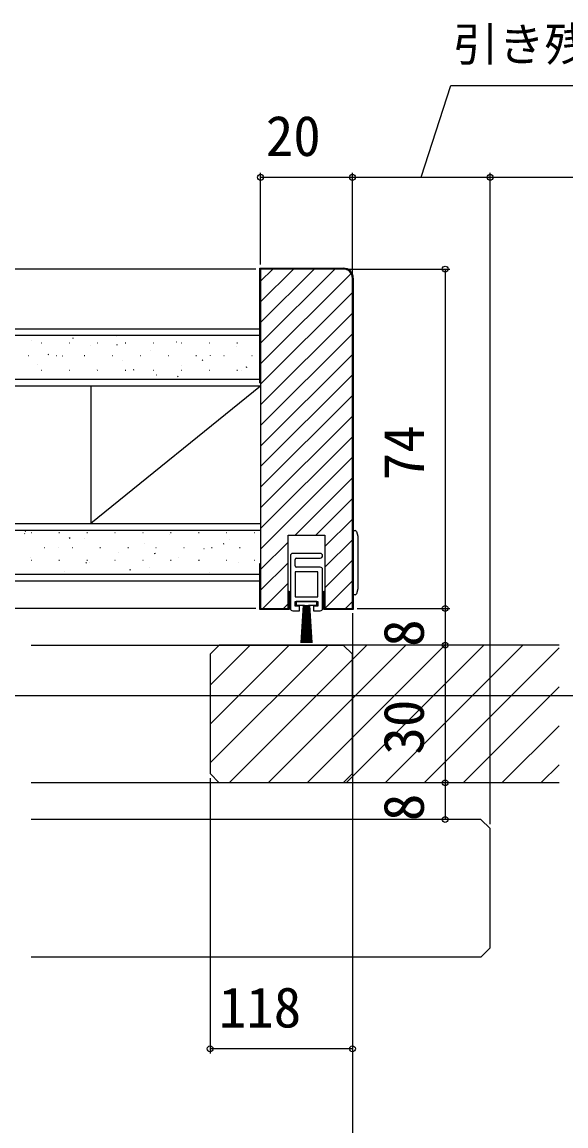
# Model space of a CAD drawing. Units: millimetres, scale not verified. Extents: x -525 to 525, y -784 to 780.
# Drawn here: x 41.6 to 160, y 122.7 to 363.3 of the extents above; entities that cross this region are included whole.
import ezdxf
from ezdxf.enums import TextEntityAlignment as Align

# ---------------------------------------------------------------- set-up
doc = ezdxf.new("R2010")
doc.units = ezdxf.units.MM
doc.header["$LTSCALE"] = 4
for name, color, linetype in [('0-3_YKK_11', 7, 'Continuous'), ('0-4_YKK_12', 2, 'Continuous'), ('0-5_YKK_13', 4, 'Continuous'), ('0-7_YKK_D', 6, 'Continuous'), ('0-9_YSS_K', 3, 'Continuous')]:
    doc.layers.add(name, color=color, linetype=linetype)
doc.styles.add('ＭＳ ゴシック', font='')
doc.styles.get('ＭＳ ゴシック').set_extended_font_data('MS Gothic')

msp = doc.modelspace()

# ---------------------------------------------------------------- linework, layer by layer
at = {"layer": '0-3_YKK_11'}
for p, q in [((93.3, 309.7), (111.5, 309.7)), ((93.5, 306.826), (96.174, 309.5)), ((93.5, 302.336), (100.664, 309.5)), ((93.5, 297.846), (105.154, 309.5)), ((93.5, 293.356), (109.644, 309.5)), ((93.5, 309.5), (93.5, 245.3)), ((111.5, 309.5), (93.5, 309.5)), ((93.5, 288.866), (113.195, 308.561)), ((93.5, 284.375), (113.5, 304.375)), ((93.5, 279.885), (113.5, 299.885)), ((93.5, 275.395), (113.5, 295.395)), ((93.5, 270.905), (113.5, 290.905)), ((93.5, 266.415), (113.5, 286.415)), ((93.3, 284.7), (93.5, 284.7)), ((93.5, 261.925), (113.5, 281.925)), ((93.5, 257.435), (113.5, 277.435)), ((93.5, 252.945), (113.5, 272.945)), ((93.5, 248.454), (113.5, 268.454)), ((101.036, 251.5), (113.5, 263.964)), ((105.526, 251.5), (113.5, 259.474)), ((107.5, 248.984), (113.5, 254.984)), ((107.5, 244.494), (113.5, 250.494)), ((93.5, 243.964), (99.5, 249.964)), ((107.5, 240.004), (113.5, 246.004)), ((93.3, 245.3), (93.5, 245.3)), ((93.5, 239.474), (99.5, 245.474)), ((94.016, 235.5), (99.5, 240.984)), ((107.5, 235.514), (113.5, 241.514)), ((99.5, 239.3), (99.7, 239.3)), ((107.3, 239.3), (107.5, 239.3)), ((98.506, 235.5), (99.5, 236.494)), ((111.977, 235.5), (113.5, 237.023))]:
    msp.add_line(p, q, dxfattribs=at)
for points in [[(93.3, 309.7), (93.3, 284.7), (93.3, 309.7)], [(93.5, 309.5), (93.5, 235.5), (99.5, 235.5), (99.5, 251.5), (107.5, 251.5), (107.5, 235.5), (113.5, 235.5), (113.5, 307.5)], [(113.7, 307.5), (113.7, 235.3), (107.3, 235.3), (107.3, 239.3)], [(99.7, 239.3), (99.7, 235.3), (93.3, 235.3), (93.3, 245.3)]]:
    msp.add_lwpolyline(points, dxfattribs=at)
for radius in [2.2, 2]:
    msp.add_arc((111.5, 307.5), radius, 0.00001, 89.99999, dxfattribs=at)
at = {"layer": '0-4_YKK_12'}
for p, q in [((43.5, 227.5), (111.5, 227.5)), ((82.5, 225.5), (84.5, 227.5)), ((82.5, 218.779), (91.221, 227.5)), ((82.5, 210.294), (99.706, 227.5)), ((82.5, 201.808), (108.192, 227.5)), ((158.5, 227.5), (84.5, 227.5)), ((86.677, 197.5), (116.677, 227.5)), ((95.162, 197.5), (125.162, 227.5)), ((103.648, 197.5), (133.648, 227.5)), ((111.5, 227.5), (113.5, 225.5)), ((112.133, 197.5), (142.133, 227.5)), ((120.618, 197.5), (150.618, 227.5)), ((129.103, 197.5), (158.5, 226.897)), ((82.5, 225.5), (82.5, 199.5)), ((113.5, 199.5), (113.5, 225.5)), ((137.589, 197.5), (158.5, 218.411)), ((-109, 216.5), (452.5, 216.5)), ((146.074, 197.5), (158.5, 209.926)), ((154.559, 197.5), (158.5, 201.441)), ((111.5, 197.5), (43.5, 197.5)), ((84.5, 197.5), (82.5, 199.5)), ((158.5, 197.5), (84.5, 197.5)), ((113.5, 199.5), (111.5, 197.5)), ((141.5, 189.5), (43.5, 189.5)), ((141.5, 189.5), (143.5, 187.5)), ((143.5, 161.5), (143.5, 187.5)), ((141.5, 159.5), (143.5, 161.5)), ((141.5, 159.5), (43.5, 159.5))]:
    msp.add_line(p, q, dxfattribs=at)
at = {"layer": '0-5_YKK_13'}
for p, q in [((113.7, 252.5), (114.081, 252.5)), ((113.7, 238.5), (113.7, 252.5)), ((114.367, 252.291), (114.7, 251.25)), ((114.7, 251.25), (114.7, 250.994)), ((114.7, 250.994), (114.7, 240.006)), ((100, 247), (100, 235.5)), ((106.5, 247.5), (100.5, 247.5)), ((101, 244.8), (101, 246.2)), ((101.3, 246.5), (106.5, 246.5)), ((101, 243.5), (101, 238)), ((106, 243.5), (101, 243.5)), ((106.5, 244.5), (101.3, 244.5)), ((106, 238), (106, 243.5)), ((107, 235.5), (107, 244)), ((114.081, 238.5), (113.7, 238.5)), ((114.7, 239.75), (114.367, 238.709)), ((114.7, 240.006), (114.7, 239.75)), ((101, 238), (106, 238))]:
    msp.add_line(p, q, dxfattribs=at)
for points in [[(100.5, 235), (102, 235), (102, 236), (101, 236), (101, 237), (106, 237), (106, 236), (105, 236), (105, 235), (106.5, 235)], [(105.75, 237), (101.25, 237), (101.25, 236.2), (102.75, 236.2), (102.25, 228)], [(102.85, 236.2), (102.89, 236.2), (102.462, 228)], [(102.99, 236.2), (103.03, 236.2), (102.674, 228)], [(103.13, 236.2), (103.17, 236.2), (102.885, 228)], [(103.27, 236.2), (103.31, 236.2), (103.097, 228)], [(103.41, 236.2), (103.45, 236.2), (103.324, 228)], [(103.676, 228), (103.55, 236.2), (103.59, 236.2)], [(103.903, 228), (103.69, 236.2), (103.73, 236.2)], [(104.115, 228), (103.83, 236.2), (103.87, 236.2)], [(104.326, 228), (103.97, 236.2), (104.01, 236.2)], [(104.538, 228), (104.11, 236.2), (104.15, 236.2)], [(104.75, 228), (104.25, 236.2), (105.75, 236.2), (105.75, 237)]]:
    msp.add_lwpolyline(points, dxfattribs=at)
for centre, radius, start, end in [((114.081, 252.2), 0.3, 17.74467, 90), ((100.5, 247), 0.5, 90, 180), ((101.3, 246.2), 0.3, 90, 180), ((106.5, 247), 0.5, 270, 90), ((101.3, 244.8), 0.3, 180, 270), ((106.5, 244), 0.5, 0, 90), ((114.081, 238.8), 0.3, 270, 342.25533), ((100.5, 235.5), 0.5, 180, 270), ((106.5, 235.5), 0.5, 270, 0)]:
    msp.add_arc(centre, radius, start, end, dxfattribs=at)
at = {"layer": '0-7_YKK_D'}
for p, q in [((93.5, 310.5), (93.5, 330.5)), ((113.5, 308.5), (113.5, 330.5)), ((113.5, 308.5), (113.5, 330.5)), ((143.5, 188.5), (143.5, 330.5)), ((143.5, 188.5), (143.5, 330.5)), ((93.5, 329.5), (113.5, 329.5)), ((113.5, 329.5), (143.5, 329.5)), ((143.5, 329.5), (385, 329.5)), ((92.5, 309.5), (35.5, 309.5)), ((112.5, 309.5), (134.7, 309.5)), ((133.7, 309.5), (133.7, 235.5)), ((92.5, 235.5), (35.5, 235.5)), ((113.5, 234.5), (113.5, 138.5)), ((114.5, 235.5), (134.7, 235.5)), ((114.5, 235.5), (134.7, 235.5)), ((133.7, 235.5), (133.7, 227.5)), ((113.5, 200), (113.5, 47.5)), ((82.5, 198.5), (82.5, 138.5)), ((113.5, 139.5), (82.5, 139.5))]:
    msp.add_line(p, q, dxfattribs=at)
for points in [[(128.5, 329.5), (134.949, 349.5), (213.893, 349.5)], [(133.7, 227.5), (133.7, 197.5), (133.7, 189.5)]]:
    msp.add_lwpolyline(points, dxfattribs=at)
for centre in [(93.5, 329.5), (113.5, 329.5), (113.5, 329.5), (143.5, 329.5), (143.5, 329.5), (133.7, 309.5), (133.7, 235.5), (133.7, 235.5), (133.7, 227.5), (133.7, 227.5), (133.7, 197.5), (133.7, 197.5), (133.7, 189.5), (82.5, 139.5), (113.5, 139.5)]:
    msp.add_circle(centre, 0.637, dxfattribs=at)
at = {"layer": '0-9_YSS_K'}
for p, q in [((-106.5, 296.5), (93.5, 296.5)), ((93.5, 296.5), (93.5, 241.5)), ((93.5, 295), (-106.5, 295)), ((43.522, 293.826), (43.541, 293.833)), ((52.577, 294.419), (52.744, 294.53)), ((62.121, 294.73), (62.14, 294.737)), ((75.139, 293.658), (75.158, 293.665)), ((45.786, 293.42), (45.886, 293.42)), ((51.866, 293.42), (51.966, 293.42)), ((56.54, 292.754), (56.559, 292.761)), ((57.946, 293.42), (58.046, 293.42)), ((62.182, 292.941), (62.349, 293.052)), ((64.026, 293.42), (64.126, 293.42)), ((69.559, 291.682), (69.578, 291.689)), ((70.106, 293.42), (70.206, 293.42)), ((76.186, 293.42), (76.286, 293.42)), ((82.266, 293.42), (82.366, 293.42)), ((88.158, 292.587), (88.177, 292.593)), ((88.346, 293.42), (88.446, 293.42)), ((42.936, 290.67), (43.036, 290.67)), ((47.198, 290.859), (47.365, 290.97)), ((49.016, 290.67), (49.116, 290.67)), ((50.3, 290.544), (50.319, 290.551)), ((55.096, 290.67), (55.196, 290.67)), ((61.176, 290.67), (61.276, 290.67)), ((63.319, 289.473), (63.337, 289.479)), ((67.256, 290.67), (67.356, 290.67)), ((73.336, 290.67), (73.436, 290.67)), ((79.416, 290.67), (79.516, 290.67)), ((80.776, 289.577), (80.943, 289.687)), ((82.577, 290.611), (82.596, 290.617)), ((85.496, 290.67), (85.596, 290.67)), ((91.576, 290.67), (91.676, 290.67)), ((44.814, 288.602), (44.833, 288.608)), ((45.786, 287.44), (45.886, 287.44)), ((51.866, 287.44), (51.966, 287.44)), ((57.832, 287.53), (57.851, 287.536)), ((57.946, 287.44), (58.046, 287.44)), ((64.026, 287.44), (64.126, 287.44)), ((65.792, 287.495), (65.959, 287.605)), ((70.106, 287.44), (70.206, 287.44)), ((70.851, 286.458), (70.87, 286.465)), ((76.186, 287.44), (76.286, 287.44)), ((76.337, 288.401), (76.356, 288.407)), ((82.266, 287.44), (82.366, 287.44)), ((88.346, 287.44), (88.446, 287.44)), ((89.356, 287.329), (89.374, 287.336)), ((90.381, 288.099), (90.548, 288.209)), ((-106.5, 285.5), (93.5, 285.5)), ((93.5, 284), (-106.5, 284)), ((50.94, 285.5), (50.975, 285.523)), ((52.252, 285.554), (52.271, 285.56)), ((56.5, 284), (56.5, 254)), ((93.5, 284), (56.5, 254)), ((75.397, 286.017), (75.564, 286.127)), ((-64.5, 254), (93.5, 254)), ((93.5, 252.5), (-64.5, 252.5)), ((42.109, 251.803), (42.128, 251.81)), ((42.229, 252.321), (42.396, 252.432)), ((43.51, 252.029), (43.61, 252.029)), ((49.59, 252.029), (49.69, 252.029)), ((51.835, 250.843), (52.002, 250.954)), ((55.128, 250.731), (55.146, 250.738)), ((55.67, 252.029), (55.77, 252.029)), ((61.75, 252.029), (61.85, 252.029)), ((67.83, 252.029), (67.93, 252.029)), ((73.632, 251.602), (73.651, 251.609)), ((73.91, 252.029), (74.01, 252.029)), ((79.99, 252.029), (80.09, 252.029)), ((86.07, 252.029), (86.17, 252.029)), ((86.651, 250.53), (86.67, 250.537)), ((92.15, 252.029), (92.25, 252.029)), ((46.36, 248.799), (46.46, 248.799)), ((49.547, 248.755), (49.566, 248.762)), ((52.44, 248.799), (52.54, 248.799)), ((58.52, 248.799), (58.62, 248.799)), ((64.6, 248.799), (64.7, 248.799)), ((68.146, 249.66), (68.165, 249.666)), ((70.68, 248.799), (70.78, 248.799)), ((76.76, 248.799), (76.86, 248.799)), ((81.165, 248.588), (81.183, 248.594)), ((82.84, 248.799), (82.94, 248.799)), ((85.412, 249.561), (85.579, 249.671)), ((88.92, 248.799), (89.02, 248.799)), ((43.307, 246.545), (43.326, 246.552)), ((43.51, 246.049), (43.61, 246.049)), ((49.59, 246.049), (49.69, 246.049)), ((55.444, 245.397), (55.611, 245.507)), ((55.67, 246.049), (55.77, 246.049)), ((56.325, 245.474), (56.344, 245.48)), ((61.75, 246.049), (61.85, 246.049)), ((62.566, 247.683), (62.584, 247.69)), ((67.83, 246.049), (67.93, 246.049)), ((70.428, 247.479), (70.595, 247.589)), ((73.91, 246.049), (74.01, 246.049)), ((75.584, 246.612), (75.603, 246.618)), ((79.99, 246.049), (80.09, 246.049)), ((80.034, 246.001), (80.2, 246.111)), ((86.07, 246.049), (86.17, 246.049)), ((88.603, 245.54), (88.621, 245.546)), ((92.15, 246.049), (92.25, 246.049)), ((50.839, 243.531), (50.858, 243.538)), ((65.05, 243.919), (65.217, 244.029)), ((69.344, 244.402), (69.363, 244.408)), ((82.362, 243.33), (82.381, 243.337)), ((-64.5, 243), (93.5, 243)), ((-64.5, 241.5), (93.5, 241.5))]:
    msp.add_line(p, q, dxfattribs=at)

# ---------------------------------------------------------------- texts
at = {"layer": '0-7_YKK_D', "style": 'ＭＳ ゴシック'}
for s, height, p in [('引き残し:123', 7.331, (135.358, 352.636)), ('20', 8.798, (94.636, 331.5)), ('118', 8.798, (84.398, 141.5))]:
    msp.add_text(s, height=height, dxfattribs=at).set_placement(p, align=Align.BOTTOM_LEFT)
for s, p in [('74', (131.7, 263.466)), ('8', (131.7, 227.136)), ('30', (131.7, 203.636)), ('8', (131.7, 189.136))]:
    msp.add_text(s, height=8.798, rotation=90, dxfattribs=at).set_placement(p, align=Align.BOTTOM_LEFT)

doc.saveas('drawing.dxf')
